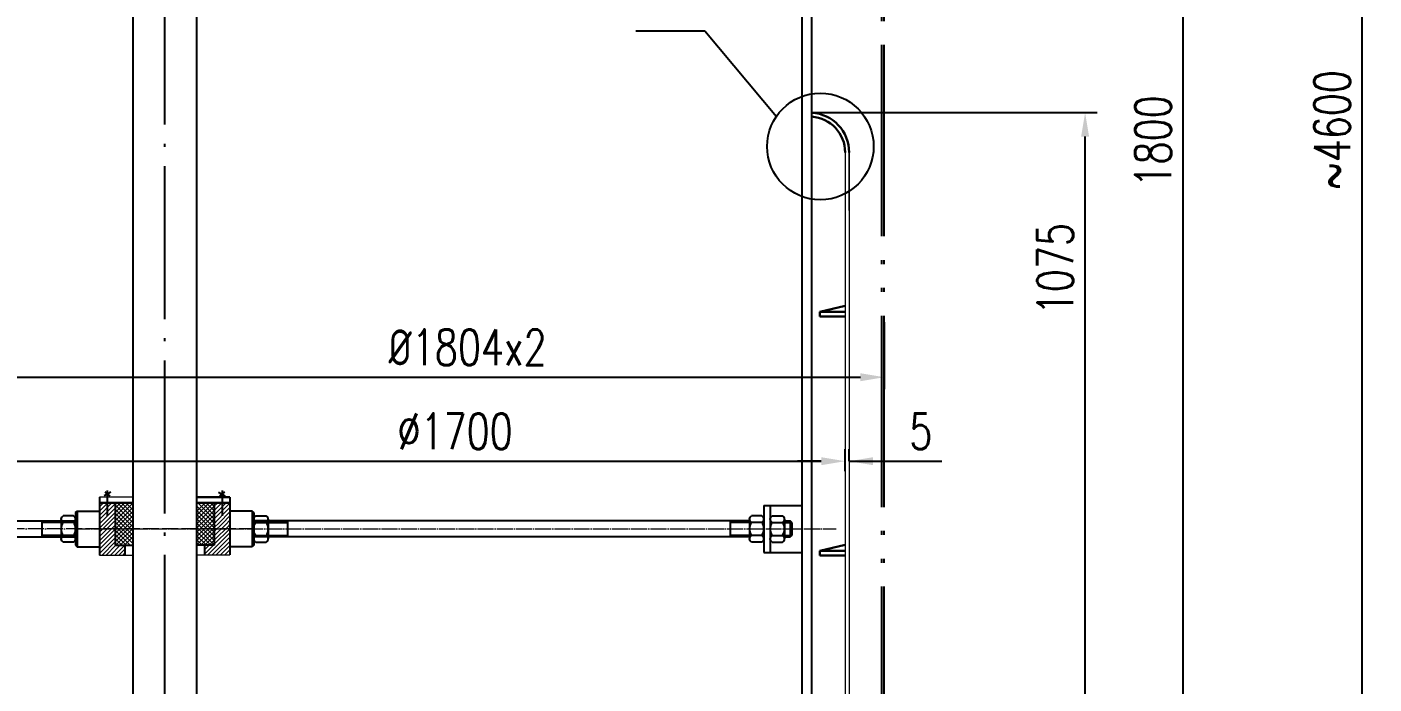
# Model space of a CAD drawing. Extents: x 2928 to 12091, y -6087 to 4005.
# Drawn here: x 6769 to 8460, y -454 to 371 of the extents above; entities that cross this region are included whole.
import ezdxf

# ---------------------------------------------------------------- set-up
doc = ezdxf.new("R2010")
doc.units = 0
doc.header["$MEASUREMENT"] = 0
for name, pattern in [('ACAD_ISO04W100', [30.5, 24, -3, 0.5, -3]), ('ACAD_ISO05W100', [34, 24, -3, 0.5, -3, 0.5, -3]), ('CENTER', [50.8, 31.75, -6.35, 6.35, -6.35]), ('DASH10', [12, 10, -1, 0, -1])]:
    doc.linetypes.add(name, pattern=pattern)
doc.layers.get('0').update_dxf_attribs({"color": 5, "linetype": 'CONTINUOUS'})
doc.layers.get('DEFPOINTS').update_dxf_attribs({"linetype": 'CONTINUOUS'})
for name, color, linetype in [('1中心线', 3, 'ACAD_ISO04W100'), ('3轮廓', 7, 'CONTINUOUS'), ('3轮廓、图框', 7, 'CONTINUOUS'), ('4文字标注', 5, 'CONTINUOUS'), ('4文字标注2', 5, 'CONTINUOUS'), ('6断裂线', 6, 'ACAD_ISO05W100')]:
    doc.layers.add(name, color=color, linetype=linetype)
for name, color, linetype, lineweight in [('中心线', 3, 'DASH10', 18), ('细实线', 5, 'CONTINUOUS', 18), ('轮廓线', 7, 'CONTINUOUS', 30)]:
    doc.layers.add(name, color=color, linetype=linetype, lineweight=lineweight)
doc.styles.add('CHINA', font='romans.shx', dxfattribs={"bigfont": 'china.shx'})
doc.styles.add('样式 2', font='ROMANS.shx', dxfattribs={"width": 0.75, "bigfont": 'hmhz.shx'})
doc.dimstyles.new('普通15CC', dxfattribs={"dimscale": 15, "dimtxt": 3, "dimasz": 2, "dimexe": 1, "dimexo": 0, "dimgap": 1, "dimtad": 1, "dimdec": 0, "dimzin": 11, "dimdsep": 46, "dimtxsty": 'CHINA', "dimcen": 0, "dimclrd": 5, "dimclre": 5, "dimclrt": 5, "dimadec": 0, "dimazin": 0, "dimtfac": 0.7, "dimtdec": 4, "dimtofl": 0, "dimtmove": 0, "dimatfit": 0, "dimfxl": 1, "dimtolj": 1, "dimtzin": 11, "dimarcsym": 0})

# ---------------------------------------------------------------- blocks, each defined once
blk = doc.blocks.new('*D21')
at = {"layer": '3轮廓、图框', "color": 5, "lineweight": -2}
for p, q in [((7753.8, 963.3), (8234.7, 963.3)), ((8219.7, 933.3), (8219.7, -806.7)), ((7753.8, -836.7), (8234.7, -836.7))]:
    blk.add_line(p, q, dxfattribs=at)
at = {"layer": '3轮廓、图框', "color": 5}
for points in [[(8224.7, 933.3), (8214.7, 933.3), (8219.7, 963.3)], [(8214.7, -806.7), (8224.7, -806.7), (8219.7, -836.7)]]:
    blk.add_solid(points, dxfattribs=at)
at = {"layer": 'DEFPOINTS', "color": 0}
for p in [(7753.8, 963.3), (7753.8, -836.7), (8219.7, -836.7)]:
    blk.add_point(p, dxfattribs=at)
at = {"layer": '3轮廓、图框', "color": 5, "insert": (8182.2, 227.2), "char_height": 45, "attachment_point": 5, "rotation": 90, "style": '样式 2'}
blk.add_mtext('\\A1;1800', dxfattribs=at)
blk = doc.blocks.new('*D25')
at = {"layer": '3轮廓、图框', "color": 5, "lineweight": -2}
for p, q in [((7753.8, 263.3), (8111.9, 263.3)), ((8096.9, -781.6), (8096.9, 233.3)), ((7753.8, -811.6), (8111.9, -811.6))]:
    blk.add_line(p, q, dxfattribs=at)
at = {"layer": '3轮廓、图框', "color": 5}
for points in [[(8101.9, 233.3), (8091.9, 233.3), (8096.9, 263.3)], [(8091.9, -781.6), (8101.9, -781.6), (8096.9, -811.6)]]:
    blk.add_solid(points, dxfattribs=at)
at = {"layer": 'DEFPOINTS', "color": 0}
for p in [(7753.8, 263.3), (8096.9, 263.3), (7753.8, -811.6)]:
    blk.add_point(p, dxfattribs=at)
at = {"layer": '3轮廓、图框', "color": 5, "insert": (8059.4, 66.9), "char_height": 45, "attachment_point": 5, "rotation": 90, "style": '样式 2'}
blk.add_mtext('\\A1;1075', dxfattribs=at)
blk = doc.blocks.new('*D26')
at = {"layer": '3轮廓、图框', "color": 5, "lineweight": -2}
for p, q in [((6038.8, 100.1), (6038.8, -83.8)), ((7844.8, 0.1), (7844.8, -83.8)), ((6068.8, -68.8), (7814.8, -68.8))]:
    blk.add_line(p, q, dxfattribs=at)
at = {"layer": '3轮廓、图框', "color": 5}
for points in [[(6068.8, -63.8), (6068.8, -73.8), (6038.8, -68.8)], [(7814.8, -73.8), (7814.8, -63.8), (7844.8, -68.8)]]:
    blk.add_solid(points, dxfattribs=at)
at = {"layer": 'DEFPOINTS', "color": 0}
for p in [(6038.8, 100.1), (7844.8, 0.1), (7844.8, -68.8)]:
    blk.add_point(p, dxfattribs=at)
at = {"layer": '3轮廓、图框', "color": 5, "insert": (7321.9, -31.3), "char_height": 45, "attachment_point": 5, "style": '样式 2'}
blk.add_mtext('\\A1;{\\fISOCPEUR|b0|i0|c134|p0;%%c}1804x2', dxfattribs=at)
blk = doc.blocks.new('*D31')
at = {"layer": '3轮廓、图框', "color": 5, "lineweight": -2}
for p, q in [((7028, 2919.9), (8459.5, 2919.9)), ((8444.5, -1410.9), (8444.5, 2889.9)), ((7260.2, -1440.9), (8459.5, -1440.9))]:
    blk.add_line(p, q, dxfattribs=at)
at = {"layer": '3轮廓、图框', "color": 5}
for points in [[(8449.5, 2889.9), (8439.5, 2889.9), (8444.5, 2919.9)], [(8439.5, -1410.9), (8449.5, -1410.9), (8444.5, -1440.9)]]:
    blk.add_solid(points, dxfattribs=at)
at = {"layer": 'DEFPOINTS', "color": 0}
for p in [(7028, 2919.9), (8444.5, 2919.9), (7260.2, -1440.9)]:
    blk.add_point(p, dxfattribs=at)
at = {"layer": '3轮廓、图框', "color": 5, "insert": (8407, 241.5), "char_height": 45, "attachment_point": 5, "rotation": 90, "style": '样式 2'}
blk.add_mtext('\\A1;~4600', dxfattribs=at)
blk = doc.blocks.new('*D57')
at = {"layer": '3轮廓、图框', "color": 5, "lineweight": -2}
for p, q in [((6087.8, -186.6), (6087.8, -159.2)), ((7795.8, -186.6), (7795.8, -159.2)), ((6117.8, -174.2), (7765.8, -174.2))]:
    blk.add_line(p, q, dxfattribs=at)
at = {"layer": '3轮廓、图框', "color": 5}
for points in [[(6117.8, -169.2), (6117.8, -179.2), (6087.8, -174.2)], [(7765.8, -179.2), (7765.8, -169.2), (7795.8, -174.2)]]:
    blk.add_solid(points, dxfattribs=at)
at = {"layer": 'DEFPOINTS', "color": 0}
for p in [(7795.8, -174.2), (6087.8, -186.6), (7795.8, -186.6)]:
    blk.add_point(p, dxfattribs=at)
at = {"layer": '3轮廓、图框', "color": 5, "insert": (7306.3, -136.7), "char_height": 45, "attachment_point": 5, "style": '样式 2'}
blk.add_mtext('\\A1;%%c1700{}{{\\H0.7x;}{}}', dxfattribs=at)
blk = doc.blocks.new('*D58')
at = {"layer": '3轮廓、图框', "color": 5, "lineweight": -2}
for p, q in [((7795.8, -174.2), (7795.8, -159.2)), ((7800.8, -174.2), (7800.8, -159.2)), ((7765.8, -174.2), (7735.8, -174.2)), ((7800.8, -174.2), (7917, -174.2)), ((7830.8, -174.2), (7860.8, -174.2))]:
    blk.add_line(p, q, dxfattribs=at)
at = {"layer": '3轮廓、图框', "color": 5}
for points in [[(7765.8, -179.2), (7765.8, -169.2), (7795.8, -174.2)], [(7830.8, -169.2), (7830.8, -179.2), (7800.8, -174.2)]]:
    blk.add_solid(points, dxfattribs=at)
at = {"layer": 'DEFPOINTS', "color": 0}
for p in [(7795.8, -174.2), (7800.8, -174.2), (7800.8, -174.2)]:
    blk.add_point(p, dxfattribs=at)
at = {"layer": '3轮廓、图框', "color": 5, "insert": (7890.8, -136.7), "char_height": 45, "attachment_point": 5, "style": '样式 2'}
blk.add_mtext('\\A1;5', dxfattribs=at)

msp = doc.modelspace()

# ---------------------------------------------------------------- linework, layer by layer
for p, q in [((6874.00889, -212.95157), (6865.92903, -217.50372)), ((6866.73207, -212.61818), (6872.85893, -218.03256)), ((7009.52104, -212.95157), (7017.6009, -217.50372)), ((7016.79786, -212.61818), (7010.671, -218.03256))]:
    msp.add_line(p, q)
at = {"layer": '1中心线', "ltscale": 8}
msp.add_line((6941.76495, -1459.73933), (6941.76495, 2957.62181), dxfattribs=at)
at = {"layer": '1中心线', "linetype": 'CENTER'}
for p, q in [((6869.7955, -211.05293), (6869.7955, -245.48756)), ((7013.73443, -211.05293), (7013.73443, -245.48756))]:
    msp.add_line(p, q, dxfattribs=at)
at = {"layer": '3轮廓', "color": 7}
for p, q in [((7741.76495, -574.48739), (7741.76495, 988.27309)), ((7753.76495, -571.272), (7753.76495, 988.27309)), ((6901.76496, 850.48751), (6901.76496, -192.54989)), ((6981.76496, 850.48751), (6981.76496, -164.43064)), ((6901.76496, -164.43064), (6901.76496, -278.72174)), ((6981.76496, -164.43064), (6981.76496, -278.72174)), ((6901.76496, -278.72174), (6901.76496, -687.40001)), ((6981.76496, -278.72174), (6981.76496, -687.40001))]:
    msp.add_line(p, q, dxfattribs=at)
at = {"layer": '3轮廓'}
for p, q in [((6859.94162, -219.52761), (6859.94162, -291.9935)), ((7023.70051, -219.52761), (7023.70051, -291.95043)), ((6879.57793, -226.51911), (6879.57793, -279.78909)), ((7004.0642, -226.51911), (7004.0642, -279.76611)), ((7693.76496, -229.70094), (7693.76496, -288.81167)), ((7693.76496, -229.70094), (7741.76496, -229.70094)), ((7701.76496, -229.70094), (7701.76496, -288.81167)), ((6207.1226, -249.25631), (6829.87259, -249.25631)), ((6787.79195, -249.31717), (6787.79195, -269.31717)), ((6787.79195, -249.31717), (6787.79195, -269.31717)), ((6829.94162, -238.81717), (6831.94162, -236.81717)), ((6829.94162, -238.81717), (6831.94162, -236.81717)), ((6829.94162, -238.81717), (6829.94162, -279.81717)), ((6829.94162, -238.81717), (6829.94162, -279.81717)), ((6831.94162, -236.81717), (6859.94162, -236.81717)), ((6831.94162, -236.81717), (6831.94162, -281.81717)), ((6831.94162, -236.81717), (6859.94162, -236.81717)), ((6831.94162, -236.81717), (6831.94162, -281.81717)), ((7004.0642, -250.78953), (7004.0642, -269.69636)), ((7051.65732, -236.81717), (7023.65732, -236.81717)), ((7051.65732, -236.81717), (7023.65732, -236.81717)), ((7053.65732, -238.81717), (7051.65732, -236.81717)), ((7051.65732, -236.81717), (7051.65732, -281.81717)), ((7053.65732, -238.81717), (7051.65732, -236.81717)), ((7051.65732, -236.81717), (7051.65732, -281.81717)), ((7053.65732, -238.81717), (7053.65732, -279.81717)), ((7053.65732, -238.81717), (7053.65732, -279.81717)), ((7676.4073, -249.25631), (7053.65732, -249.25631)), ((7095.80699, -249.31717), (7095.80699, -269.31717)), ((7095.80699, -249.31717), (7095.80699, -269.31717)), ((7651.61529, -249.25631), (7651.61529, -269.25631)), ((7719.76496, -249.25745), (7726.87199, -249.25745)), ((7729.01346, -251.05745), (7726.87199, -249.25745)), ((7726.87199, -249.25745), (7726.87199, -269.25745)), ((7729.01346, -251.05745), (7729.01346, -267.45745)), ((6207.1226, -269.25631), (6829.87259, -269.25631)), ((7676.4073, -269.25631), (7053.65732, -269.25631)), ((7719.76496, -269.25745), (7726.87199, -269.25745)), ((7726.87199, -269.25745), (7729.01346, -267.45745)), ((6829.94162, -279.81717), (6831.94162, -281.81717)), ((6829.94162, -279.81717), (6831.94162, -281.81717)), ((6831.94162, -281.81717), (6859.94162, -281.81717)), ((6831.94162, -281.81717), (6859.94162, -281.81717)), ((6879.56999, -279.78909), (6901.76496, -279.78909)), ((6891.89208, -279.78909), (6891.89208, -291.98346)), ((7004.05625, -279.76611), (6981.76496, -279.76611)), ((6991.73415, -279.76611), (6991.73415, -291.96048)), ((7051.65732, -281.81717), (7023.65732, -281.81717)), ((7051.65732, -281.81717), (7023.65732, -281.81717)), ((7053.65732, -279.81717), (7051.65732, -281.81717)), ((7053.65732, -279.81717), (7051.65732, -281.81717)), ((7693.76496, -288.81167), (7741.76496, -288.81167))]:
    msp.add_line(p, q, dxfattribs=at)
for points in [[(6814.4439, -251.08085, -0.6073590136), (6814.4439, -242.84098, -0.6073590136)], [(6814.4439, -251.08085, -0.6073590136), (6814.4439, -242.84098, -0.6073590136)], [(6814.44408, -267.55835, -0.303653374), (6814.44408, -251.07599, -0.303653374)], [(6814.44408, -267.55835, -0.303653374), (6814.44408, -251.07599, -0.303653374)], [(6827.43916, -267.55835, 0.303653374), (6827.43916, -251.07599, 0.303653374)], [(6827.43916, -267.55835, 0.303653374), (6827.43916, -251.07599, 0.303653374)], [(6827.43934, -251.08085, 0.6073590136), (6827.43934, -242.84098, 0.6073590136)], [(6827.43934, -251.08085, 0.6073590136), (6827.43934, -242.84098, 0.6073590136)], [(7056.1596, -251.08085, -0.6073590136), (7056.1596, -242.84098, -0.6073590136)], [(7056.1596, -251.08085, -0.6073590136), (7056.1596, -242.84098, -0.6073590136)], [(7056.15978, -267.55835, -0.303653374), (7056.15978, -251.07599, -0.303653374)], [(7056.15978, -267.55835, -0.303653374), (7056.15978, -251.07599, -0.303653374)], [(7069.15485, -267.55835, 0.303653374), (7069.15485, -251.07599, 0.303653374)], [(7069.15485, -267.55835, 0.303653374), (7069.15485, -251.07599, 0.303653374)], [(7069.15504, -251.08085, 0.6073590136), (7069.15504, -242.84098, 0.6073590136)], [(7069.15504, -251.08085, 0.6073590136), (7069.15504, -242.84098, 0.6073590136)], [(7678.26724, -251.01999, -0.6073590136), (7678.26724, -242.78012, -0.6073590136)], [(7678.26743, -267.49749, -0.303653374), (7678.26743, -251.01512, -0.303653374)], [(7691.2625, -267.49749, 0.303653374), (7691.2625, -251.01512, 0.303653374)], [(7691.26268, -251.01999, 0.6073590136), (7691.26268, -242.78012, 0.6073590136)], [(7704.26724, -251.01999, -0.6073590136), (7704.26724, -242.78012, -0.6073590136)], [(7704.26743, -267.49749, -0.303653374), (7704.26743, -251.01512, -0.303653374)], [(7717.2625, -267.49863, 0.303653374), (7717.2625, -251.01627, 0.303653374)], [(7717.26268, -251.02114, 0.6073590136), (7717.26268, -242.78127, 0.6073590136)], [(6814.4439, -275.79335, -0.6073590136), (6814.4439, -267.55348, -0.6073590136)], [(6814.4439, -275.79335, -0.6073590136), (6814.4439, -267.55348, -0.6073590136)], [(6827.43934, -275.79335, 0.6073590136), (6827.43934, -267.55348, 0.6073590136)], [(6827.43934, -275.79335, 0.6073590136), (6827.43934, -267.55348, 0.6073590136)], [(7056.1596, -275.79335, -0.6073590136), (7056.1596, -267.55348, -0.6073590136)], [(7056.1596, -275.79335, -0.6073590136), (7056.1596, -267.55348, -0.6073590136)], [(7069.15504, -275.79335, 0.6073590136), (7069.15504, -267.55348, 0.6073590136)], [(7069.15504, -275.79335, 0.6073590136), (7069.15504, -267.55348, 0.6073590136)], [(7678.26724, -275.73249, -0.6073590136), (7678.26724, -267.49262, -0.6073590136)], [(7691.26268, -275.73249, 0.6073590136), (7691.26268, -267.49262, 0.6073590136)], [(7704.26724, -275.73249, -0.6073590136), (7704.26724, -267.49262, -0.6073590136)], [(7717.26268, -275.73364, 0.6073590136), (7717.26268, -267.49377, 0.6073590136)]]:
    msp.add_lwpolyline(points, format="xyb", dxfattribs=at)
for points in [[(6811.94162, -246.96092), (6811.94162, -271.67342)], [(6811.94162, -246.96092), (6811.94162, -271.67342)], [(6827.44162, -242.84217), (6814.44162, -242.84217)], [(6827.44162, -242.84217), (6814.44162, -242.84217)], [(6827.44162, -251.07967), (6814.44162, -251.07967)], [(6827.44162, -251.07967), (6814.44162, -251.07967)], [(7056.15732, -242.84217), (7069.15732, -242.84217)], [(7056.15732, -242.84217), (7069.15732, -242.84217)], [(7056.15732, -251.07967), (7069.15732, -251.07967)], [(7056.15732, -251.07967), (7069.15732, -251.07967)], [(7071.65732, -246.96092), (7071.65732, -271.67342)], [(7071.65732, -246.96092), (7071.65732, -271.67342)], [(7675.76496, -246.90006), (7675.76496, -271.61256)], [(7691.26496, -242.78131), (7678.26496, -242.78131)], [(7691.26496, -251.01881), (7678.26496, -251.01881)], [(7704.26496, -242.78131), (7717.26496, -242.78131)], [(7704.26497, -251.01881), (7717.26496, -251.01881)], [(7719.76496, -246.9012), (7719.76496, -271.6137)], [(6827.44162, -267.55467), (6814.44162, -267.55467)], [(6827.44162, -267.55467), (6814.44162, -267.55467)], [(7056.15732, -267.55467), (7069.15732, -267.55467)], [(7056.15732, -267.55467), (7069.15732, -267.55467)], [(7691.26496, -267.49381), (7678.26496, -267.49381)], [(7704.26496, -267.49381), (7717.26496, -267.49381)], [(6827.44162, -275.79217), (6814.44162, -275.79217)], [(6827.44162, -275.79217), (6814.44162, -275.79217)], [(7056.15732, -275.79217), (7069.15732, -275.79217)], [(7056.15732, -275.79217), (7069.15732, -275.79217)], [(7691.26496, -275.73131), (7678.26496, -275.73131)], [(7704.26497, -275.73131), (7717.26496, -275.73131)]]:
    msp.add_lwpolyline(points, dxfattribs=at)
at = {"layer": '4文字标注'}
for p, q in [((7532.93273, 366.19666), (7619.51718, 366.19666)), ((7619.51718, 366.19666), (7709.45814, 258.62149))]:
    msp.add_line(p, q, dxfattribs=at)
for points in [[(6811.94162, -251.11717), (6787.79195, -251.11717)], [(6811.94162, -251.11717), (6787.79195, -251.11717)], [(7071.65732, -251.11717), (7095.80699, -251.11717)], [(7071.65732, -251.11717), (7095.80699, -251.11717)], [(7675.76496, -251.05631), (7651.61529, -251.05631)], [(7719.76496, -251.05745), (7729.01346, -251.05745)], [(6811.94162, -267.51717), (6787.79195, -267.51717)], [(6811.94162, -267.51717), (6787.79195, -267.51717)], [(7071.65732, -267.51717), (7095.80699, -267.51717)], [(7071.65732, -267.51717), (7095.80699, -267.51717)], [(7675.76496, -267.45631), (7651.61529, -267.45631)], [(7719.76496, -267.45745), (7729.01346, -267.45745)]]:
    msp.add_lwpolyline(points, dxfattribs=at)
at = {"layer": '4文字标注2'}
msp.add_circle((7764.63194, 220.83396), 66.87335, dxfattribs=at)
at = {"layer": '6断裂线', "ltscale": 10}
for p, q in [((7841.76495, -911.72691), (7841.76495, 934.2661)), ((7844.76495, -911.72691), (7844.76495, 935.99815))]:
    msp.add_line(p, q, dxfattribs=at)
at = {"layer": '中心线', "ltscale": 2}
for p, q in [((7055.07744, -259.25631), (6099.02098, -259.25631)), ((6828.45246, -259.25631), (7784.50893, -259.25631))]:
    msp.add_line(p, q, dxfattribs=at)
at = {"layer": '细实线', "color": 0}
for p, q in [((7795.76495, 213.37103), (7795.76495, -479.34994)), ((7800.76495, 140.28095), (7800.76495, 213.28377)), ((7800.76495, 213.28377), (7800.76495, -558.67839))]:
    msp.add_line(p, q, dxfattribs=at)
at = {"layer": '细实线', "color": 0, "ltscale": 200}
for p, q in [((6901.76496, -219.52761), (6859.82942, -219.52761)), ((6981.76496, -219.52761), (7023.70051, -219.52761)), ((6859.94162, -226.51911), (6901.76496, -226.51911)), ((6981.76496, -226.51911), (7023.70051, -226.51911)), ((6859.94162, -291.9935), (6901.76496, -291.9825)), ((6981.76496, -291.96146), (7023.70051, -291.95043))]:
    msp.add_line(p, q, dxfattribs=at)
at = {"layer": '细实线', "ltscale": 200}
for p, q in [((6859.94162, -231.58534), (6865.00785, -226.51911)), ((6859.94162, -236.88864), (6870.31115, -226.51911)), ((6859.94162, -242.19194), (6875.61445, -226.51911)), ((6859.94162, -247.49524), (6879.57793, -227.85893)), ((6859.94162, -252.79854), (6879.57793, -233.16223)), ((6879.57793, -233.16223), (6886.22105, -226.51911)), ((6879.57793, -238.46553), (6891.52435, -226.51911)), ((6879.57793, -243.76883), (6896.82765, -226.51911)), ((6879.57793, -249.07213), (6901.76496, -226.8851)), ((6901.76496, -256.44578), (6879.57793, -234.25875)), ((6901.76496, -251.14248), (6880.14159, -229.51911)), ((6901.76496, -245.83918), (6882.44489, -226.51911)), ((6885.83996, -248.11341), (6901.76496, -232.1884)), ((6901.76496, -240.53588), (6887.74819, -226.51911)), ((6901.76496, -235.23258), (6893.05149, -226.51911)), ((6981.76496, -237.21871), (6992.46457, -226.51911)), ((6981.76496, -242.52201), (6997.76787, -226.51911)), ((6981.76496, -247.82532), (7003.07117, -226.51911)), ((7000.37783, -248.81512), (6981.76496, -230.20226)), ((6993.13338, -246.87398), (6981.76496, -235.50556)), ((6993.56145, -236.69544), (6983.38511, -226.51911)), ((6988.25815, -236.69544), (6986.83397, -235.27127)), ((7004.0642, -241.89489), (6988.68841, -226.51911)), ((7004.0642, -236.59159), (6993.99171, -226.51911)), ((6998.19814, -236.69544), (7004.0642, -230.82938)), ((7004.0642, -231.28829), (6999.29501, -226.51911)), ((7003.50144, -236.69544), (7004.0642, -236.13268)), ((7004.0642, -230.82938), (7008.37447, -226.51911)), ((7004.0642, -236.13268), (7013.67777, -226.51911)), ((7008.80474, -236.69544), (7018.98107, -226.51911)), ((7014.10804, -236.69544), (7023.70051, -227.10297)), ((7019.41134, -236.69544), (7023.70051, -232.40627)), ((6859.94162, -268.70844), (6878.59551, -250.05455)), ((6859.94162, -263.40514), (6871.35107, -251.99569)), ((6864.10663, -253.93683), (6879.57793, -238.46553)), ((6871.35107, -251.99569), (6879.57793, -243.76883)), ((6878.59551, -250.05455), (6879.57793, -249.07213)), ((6879.57793, -259.67873), (6901.76496, -237.4917)), ((6887.64549, -247.62961), (6879.57793, -239.56205)), ((6879.57793, -264.98203), (6901.76496, -242.795)), ((6883.46291, -248.75033), (6879.57793, -244.86535)), ((6879.57793, -270.28533), (6901.76496, -248.0983)), ((6879.57793, -254.37543), (6885.83996, -248.11341)), ((6901.76496, -272.35568), (6879.57793, -250.16865)), ((6879.57793, -275.58863), (6901.76496, -253.4016)), ((6901.76496, -267.05238), (6883.46291, -248.75033)), ((6901.76496, -261.74908), (6887.64549, -247.62961)), ((6896.76496, -251.44578), (6891.82808, -246.50889)), ((6893.0844, -246.17226), (6896.76496, -242.4917)), ((6896.76496, -246.14248), (6896.01066, -245.38817)), ((6981.76496, -247.82532), (6992.89484, -236.69544)), ((6981.76496, -253.12862), (6998.19814, -236.69544)), ((7004.0642, -263.1081), (6981.76496, -240.80886)), ((7004.0642, -268.4114), (6981.76496, -246.11216)), ((6981.76496, -258.43192), (6993.28285, -246.91403)), ((6981.76496, -263.73522), (6997.46543, -248.03475)), ((6981.76496, -269.03852), (7001.64801, -249.15547)), ((7004.0642, -273.7147), (6981.76496, -251.41547)), ((6981.76496, -274.34182), (7004.0642, -252.04259)), ((6986.83397, -237.45301), (6987.59154, -236.69544)), ((6986.83397, -248.05961), (6989.10027, -245.79331)), ((7004.0642, -257.8048), (6993.13338, -246.87398)), ((6993.28285, -246.91403), (7003.50144, -236.69544)), ((7004.0642, -247.1982), (6993.56145, -236.69544)), ((6997.46543, -248.03475), (7004.0642, -241.43598)), ((7004.0642, -252.5015), (7000.37783, -248.81512)), ((7001.64801, -249.15547), (7004.0642, -246.73929)), ((7004.0642, -241.43598), (7008.80474, -236.69544)), ((7004.0642, -246.73929), (7014.10804, -236.69544)), ((7004.0642, -252.04259), (7005.8306, -250.27619)), ((7004.0642, -257.34589), (7010.01318, -251.39691)), ((7004.0642, -262.64919), (7014.19576, -252.51763)), ((7005.8306, -250.27619), (7019.41134, -236.69544)), ((7010.01318, -251.39691), (7023.70051, -237.70958)), ((7014.19576, -252.51763), (7023.70051, -243.01288)), ((7018.37834, -253.63835), (7023.70051, -248.31618)), ((6859.94162, -258.10184), (6864.10663, -253.93683)), ((6859.94162, -274.01174), (6879.57793, -254.37543)), ((6859.94162, -279.31504), (6879.57793, -259.67873)), ((6859.94162, -284.61834), (6879.57793, -264.98203)), ((6859.94162, -289.92164), (6879.57793, -270.28533)), ((6879.08898, -291.98749), (6901.76496, -269.3115)), ((6901.76496, -277.65899), (6879.57793, -255.47195)), ((6898.59177, -279.78909), (6879.57793, -260.77525)), ((6893.28847, -279.78909), (6879.57793, -266.07855)), ((6880.68077, -279.78909), (6901.76496, -258.7049)), ((6885.98407, -279.78909), (6901.76496, -264.0082)), ((7004.0642, -279.018), (6981.76496, -256.71877)), ((6981.76496, -279.64512), (7004.0642, -257.34589)), ((6999.50901, -279.76611), (6981.76496, -262.02207)), ((6994.20571, -279.76611), (6981.76496, -267.32537)), ((6986.94728, -279.76611), (7004.0642, -262.64919)), ((6992.25058, -279.76611), (7004.0642, -267.95249)), ((6995.96744, -291.95915), (7023.70051, -264.22608)), ((7001.27241, -291.95748), (7023.70051, -269.52938)), ((7004.0642, -267.95249), (7018.37834, -253.63835)), ((7004.0642, -273.25579), (7022.56092, -254.75907)), ((7004.0642, -278.55909), (7023.70051, -258.92278)), ((7022.56092, -254.75907), (7023.70051, -253.61948)), ((6863.17408, -291.99249), (6879.57793, -275.58863)), ((6868.47905, -291.99082), (6880.68077, -279.78909)), ((6873.78401, -291.98915), (6885.98407, -279.78909)), ((6887.98517, -279.78909), (6879.57793, -271.38185)), ((6882.68187, -279.78909), (6879.57793, -276.68516)), ((6884.39395, -291.98582), (6891.89208, -284.48769)), ((6891.28737, -279.78909), (6896.76496, -274.3115)), ((6896.59067, -279.78909), (6896.76496, -279.6148)), ((6988.9024, -279.76611), (6981.76496, -272.62867)), ((6991.73415, -280.28254), (6992.25058, -279.76611)), ((6991.73415, -285.58584), (6997.55388, -279.76611)), ((6991.73415, -290.88914), (7002.85718, -279.76611)), ((6997.55388, -279.76611), (7004.0642, -273.25579)), ((7002.85718, -279.76611), (7004.0642, -278.55909)), ((7006.57738, -291.95582), (7023.70051, -274.83268)), ((7011.88234, -291.95415), (7023.70051, -280.13598)), ((7017.18731, -291.95248), (7023.70051, -285.43928)), ((6889.69892, -291.98415), (6891.89208, -289.79099)), ((7022.49228, -291.95081), (7023.70051, -290.74258))]:
    msp.add_line(p, q, dxfattribs=at)
at = {"layer": '轮廓线', "ltscale": 200}
for p, q in [((7795.76495, 20.62588), (7763.76495, 13.28095)), ((7795.76495, -279.37412), (7763.76495, -286.71905))]:
    msp.add_line(p, q, dxfattribs=at)
at = {"layer": '轮廓线'}
for p, q in [((7763.76495, 13.28095), (7763.76495, 7.28095)), ((7795.76495, 13.28095), (7763.76495, 13.28095)), ((7763.76495, 7.28095), (7795.76495, 7.28095)), ((6981.76496, -219.52761), (7023.70051, -219.52761)), ((6859.94162, -226.51911), (6901.76496, -226.51911)), ((6981.76496, -226.51911), (7023.70051, -226.51911)), ((7763.76495, -286.71905), (7763.76495, -292.71905)), ((7795.76495, -286.71905), (7763.76495, -286.71905)), ((7763.76495, -292.71905), (7795.76495, -292.71905))]:
    msp.add_line(p, q, dxfattribs=at)
for radius, start, end in [(50, 0, 86.56018723), (45, 360, 86.17744627)]:
    msp.add_arc((7750.76495, 213.37103), radius, start, end, dxfattribs=at)

# ---------------------------------------------------------------- dimensions: what is measured, and where the dimension line sits
at = {"layer": '3轮廓、图框'}
dim = msp.add_linear_dim(base=(8444.50317, 2919.91249), p1=(7260.23991, -1440.93401), p2=(7028.01496, 2919.91249), angle=90, text='~4600', dimstyle='普通15CC', override={"dimtxsty": '样式 2'}, dxfattribs=at)
dim.commit()
dim.dimension.update_dxf_attribs({"geometry": '*D31', "text_midpoint": (8444.50317, 241.50414), "dimtype": 160})
for base, p1, p2, picture, middle in [((8219.70894, -836.72691), (7753.76495, 963.27309), (7753.76495, -836.72691), '*D21', (8219.70894, 227.21365)), ((8096.93844, 263.28095), (7753.76495, -811.6083), (7753.76495, 263.28095), '*D25', (8096.93844, 66.89608))]:
    dim = msp.add_linear_dim(base=base, p1=p1, p2=p2, angle=90, dimstyle='普通15CC', override={"dimtxsty": '样式 2'}, dxfattribs=at)
    dim.commit()
    dim.dimension.update_dxf_attribs({"geometry": picture, "text_midpoint": middle, "dimtype": 160})
for base, p1, p2, text, override, picture, middle in [((7844.76495, -68.76103), (6038.76495, 100.11643), (7844.76495, 0.11643), '{\\fISOCPEUR|b0|i0|c134|p0;%%c}1804x2', {"dimtxsty": '样式 2'}, '*D26', (7321.91431, -68.76103)), ((7795.76495, -174.16342), (6087.76495, -186.64832), (7795.76495, -186.64832), '%%c1700{}{{\\H0.7x;}{}}', {"dimdec": 2, "dimtxsty": '样式 2'}, '*D57', (7306.33941, -174.16342))]:
    dim = msp.add_linear_dim(base=base, p1=p1, p2=p2, text=text, dimstyle='普通15CC', override=override, dxfattribs=at)
    dim.commit()
    dim.dimension.update_dxf_attribs({"geometry": picture, "text_midpoint": middle, "dimtype": 160})
dim = msp.add_linear_dim(base=(7800.76495, -174.16342), p1=(7795.76495, -174.16342), p2=(7800.76495, -174.16342), dimstyle='普通15CC', override={"dimtxsty": '样式 2'}, dxfattribs=at)
dim.commit()
dim.dimension.update_dxf_attribs({"geometry": '*D58', "text_midpoint": (7890.76495, -174.16342), "dimtype": 160})

doc.saveas('drawing.dxf')
